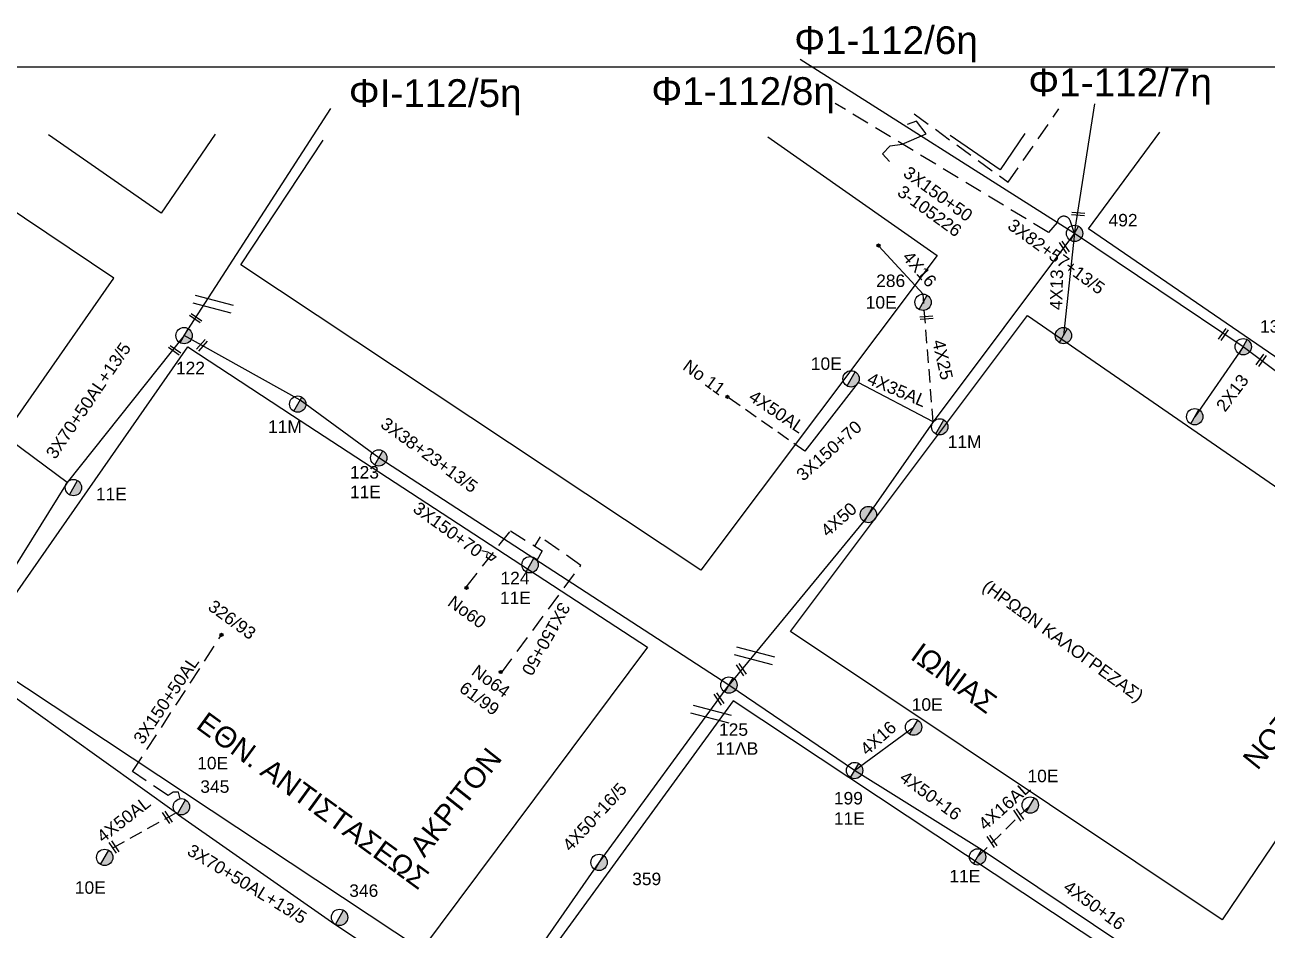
# Model space of a CAD drawing. Header units: millimetres. Extents: x 7453 to 9570, y 777 to 1872.
# Drawn here: x 8317.1 to 8496.5, y 1738 to 1868.7 of the extents above; entities that cross this region are included whole.
import ezdxf

# ---------------------------------------------------------------- set-up
doc = ezdxf.new("R2010")
doc.units = ezdxf.units.MM
doc.linetypes.add('DASHED', pattern=[19.05, 12.7, -6.35])
for name, color, linetype in [('Άγνωστα', 7, 'Continuous'), ('Γυμνά εναέρια ΧΤ (1Φ)   2x16AL', 7, 'Continuous'), ('Γυμνά εναέρια ΧΤ (3Φ)   4x16AL', 7, 'Continuous'), ('Γυμνά εναέρια ΧΤ (3Φ)   4x35AL', 7, 'Continuous'), ('Γυμνά εναέρια ΧΤ (3Φ)   4x50AL', 7, 'Continuous'), ('Γυμνά εναέρια ΧΤ και ΦΟΠ (3Φ)   4x50+16AL', 7, 'Continuous'), ('Εναέρια παροχή ΧΤ 4x16', 7, 'SYN_LINE'), ('Επιγραφές - Σχήματα', 7, 'Continuous'), ('Καλώδια ΧΤ   3x150+50AL', 7, 'DASHED'), ('Καλώδια ΧΤ   3x150+70AL', 7, 'DASHED'), ('Μηχανική τομή', 7, 'Continuous'), ('Στύλος Ξύλινος', 7, 'Continuous'), ('Στύλος Ξύλινος @ 1', 7, 'Continuous'), ('Στύλος ΦΜ', 7, 'Continuous'), ('Στύλος ΦΜ @ 1', 7, 'Continuous'), ('Συνδέσεις', 7, 'Continuous'), ('Τομή', 7, 'Continuous'), ('Υπόβαθρο ΔΕΗ', 7, 'Continuous'), ('Υπόγεια καλώδια Παροχών ΧΤ   4x16AL', 7, 'DASHED'), ('Υπόγεια καλώδια Παροχών ΧΤ   4x25', 7, 'DASHED'), ('Υπόγεια καλώδια Παροχών ΧΤ   4x50AL', 7, 'DASHED')]:
    doc.layers.add(name, color=color, linetype=linetype)
doc.styles.get("Standard").update_dxf_attribs({"font": 'ARIAL.TTF'})
doc.linetypes.add('SYN_LINE', pattern='A,0.5,-0.0001,["/\\/\\/\\/",Standard,S=0.1,R=0,X=0,Y=-0.05],-0.25', length=0.7501)

# ---------------------------------------------------------------- blocks, each defined once
blk = doc.blocks.new('ΥΠΑΡΧΩΝ ΤΣΙΜΕΝΤΕΝΙΟΣ ΣΤΥΛΟΣ')
at = {"layer": 'Στύλος ΦΜ'}
blk.add_hatch(color=7, dxfattribs=at).paths.add_polyline_path([(-1.29, -2.28, 0.574793), (2.62, 0, 0.268822), (1.3, 2.27)])
at = {"layer": 'Στύλος ΦΜ', "color": 7}
blk.add_line((-1.29, -2.28), (1.3, 2.27), dxfattribs=at)
blk.add_circle((0, 0), 2.62, dxfattribs=at)
at = {"layer": 'Στύλος ΦΜ', "flags": 4}
for tag, p in [('ΑΡΙΘΜΟΣ', (-4.68, 8.05)), ('ΤΥΠΟΣ', (-4.91, 3.03))]:
    blk.add_attdef(tag, p, '', height=4, dxfattribs=at)
blk = doc.blocks.new('ΥΠΑΡΧΩΝ ΞΥΛΙΝΟΣ ΣΤΥΛΟΣ')
at = {"layer": 'Στύλος Ξύλινος'}
h = blk.add_hatch(color=7, dxfattribs=at)
h.paths.add_polyline_path([(-2.62, 0, 0.270008), (-1.29, -2.28), (1.3, 2.27, 0.576266)])
h.paths.add_polyline_path([(-1.29, -2.28, 0.574793), (2.62, 0, 0.268822), (1.3, 2.27)])
at = {"layer": 'Στύλος Ξύλινος', "color": 7}
blk.add_line((-1.29, -2.28), (1.3, 2.27), dxfattribs=at)
blk.add_circle((0, 0), 2.62, dxfattribs=at)
at = {"layer": 'Στύλος Ξύλινος', "flags": 4}
for tag, p in [('ΑΡΙΘΜΟΣ', (-4.91, 8.6)), ('ΤΥΠΟΣ', (-4.85, 3.39))]:
    blk.add_attdef(tag, p, '', height=4, dxfattribs=at)
blk = doc.blocks.new('ΤΟΜΗ')
at = {"layer": 'Τομή', "ltscale": 40}
for p, q in [((-5.68, 0), (5.68, 0)), ((5.68, -2.33), (-5.68, -2.33))]:
    blk.add_line(p, q, dxfattribs=at)
blk = doc.blocks.new('ΜΗΧΑΝΙΚΗ ΤΟΜΗ')
at = {"layer": 'Μηχανική τομή', "ltscale": 40}
for p, q in [((-1.89, 0.78), (1.89, 0.78)), ((1.89, 0), (-1.89, 0))]:
    blk.add_line(p, q, dxfattribs=at)
blk = doc.blocks.new('_ΣΥΝΔΕΣΗ')
at = {"layer": 'Συνδέσεις', "linetype": 'SYN_LINE', "ltscale": 40}
blk.add_hatch(color=256, dxfattribs=at).paths.add_polyline_path([(0.5, -0.01, 1), (-0.5, -0.01, 1)])
at = {"layer": 'Συνδέσεις'}
blk.add_circle((0, -0.01), 0.5, dxfattribs=at)

msp = doc.modelspace()

# ---------------------------------------------------------------- linework, layer by layer
at = {"layer": 'Άγνωστα', "color": 2}
msp.add_lwpolyline([(8468.67, 1838.6), (8471.61, 1857.32)], dxfattribs=at)
at = {"layer": 'Άγνωστα', "color": 1}
msp.add_lwpolyline([(8340.06, 1823.84), (8361.27, 1856.61)], dxfattribs=at)
at = {"layer": 'Άγνωστα', "color": 2, "linetype": 'DASHED', "ltscale": 0.2}
msp.add_lwpolyline([(8445.5, 1855.87), (8459.08, 1845.98), (8466.4, 1856.59)], dxfattribs=at)
at = {"layer": 'Άγνωστα', "color": 85}
msp.add_lwpolyline([(8468.67, 1838.61), (8467.07, 1823.85)], dxfattribs=at)
at = {"layer": 'Άγνωστα', "color": 6}
for points in [[(8340.06, 1823.84), (8323.17, 1802.64), (8307.43, 1777.39)], [(8418.76, 1773.39), (8368.19, 1806.19), (8356.81, 1814.52), (8340.06, 1823.84)]]:
    msp.add_lwpolyline(points, dxfattribs=at)
at = {"layer": 'Άγνωστα', "color": 133}
for points in [[(8493.03, 1822.24), (8486.03, 1812.13)], [(8338.95, 1754.9), (8307.43, 1777.39)], [(8338.92, 1754.92), (8339.24, 1754.65), (8361.84, 1738.88), (8383.75, 1724.39)]]:
    msp.add_lwpolyline(points, dxfattribs=at)
at = {"layer": 'Γυμνά εναέρια ΧΤ (1Φ)   2x16AL', "color": 6}
msp.add_lwpolyline([(8323.17, 1802.64), (8299.76, 1820.03)], dxfattribs=at)
at = {"layer": 'Γυμνά εναέρια ΧΤ (3Φ)   4x35AL', "color": 85}
msp.add_lwpolyline([(8448.26, 1811.38), (8437.44, 1817.05)], dxfattribs=at)
at = {"layer": 'Γυμνά εναέρια ΧΤ (3Φ)   4x50AL', "color": 85}
msp.add_lwpolyline([(8468.67, 1838.61), (8448.26, 1811.38), (8438.22, 1797.04), (8418.76, 1773.39)], dxfattribs=at)
at = {"layer": 'Γυμνά εναέρια ΧΤ και ΦΟΠ (3Φ)   4x50+16AL', "color": 133}
msp.add_lwpolyline([(8383.75, 1724.39), (8400, 1747.78), (8418.76, 1773.39)], dxfattribs=at)
at = {"layer": 'Γυμνά εναέρια ΧΤ και ΦΟΠ (3Φ)   4x50+16AL', "color": 27}
msp.add_lwpolyline([(8501.07, 1718.65), (8492.38, 1723.91), (8475.52, 1736.03), (8455.33, 1749.56), (8436.91, 1761.05), (8418.76, 1773.39)], dxfattribs=at)
at = {"layer": 'Εναέρια παροχή ΧΤ 4x16', "color": 85, "ltscale": 15}
msp.add_lwpolyline([(8446.79, 1829.83), (8440.41, 1836.75)], dxfattribs=at)
at = {"layer": 'Εναέρια παροχή ΧΤ 4x16', "color": 27, "ltscale": 15}
msp.add_lwpolyline([(8436.91, 1761.05), (8445.43, 1767.31)], dxfattribs=at)
at = {"layer": 'Επιγραφές - Σχήματα'}
msp.add_lwpolyline([(7491.72, 779.23), (9463.63, 779.23), (9463.63, 1862.62), (7491.72, 1862.62)], close=True, dxfattribs=at)
at = {"layer": 'Επιγραφές - Σχήματα', "ltscale": 20}
msp.add_lwpolyline([(8441.96, 1849), (8440.93, 1850.11), (8442.04, 1851.22), (8443.79, 1851.46), (8447.22, 1852.97), (8445.86, 1854.8), (8444.51, 1854.33)], dxfattribs=at)
at = {"layer": 'Επιγραφές - Σχήματα', "ltscale": 40}
msp.add_lwpolyline([(8383.08, 1792.83), (8383.87, 1792.6), (8385.12, 1791.88), (8384.44, 1791.35), (8383.76, 1791.8), (8383.87, 1792.37)], dxfattribs=at)
at = {"layer": 'Καλώδια ΧΤ   3x150+50AL', "ltscale": 0.2}
msp.add_line((8391.51, 1794.8), (8390.67, 1793.46), dxfattribs=at)
at = {"layer": 'Καλώδια ΧΤ   3x150+50AL', "color": 133, "linetype": 'Continuous'}
msp.add_lwpolyline([(8541.12, 1794.13), (8517.17, 1804.07), (8493.03, 1822.24), (8468.67, 1838.6), (8429.05, 1863.7)], dxfattribs=at)
at = {"layer": 'Καλώδια ΧΤ   3x150+50AL', "color": 85, "ltscale": 0.2}
msp.add_lwpolyline([(8468.67, 1838.6), (8468.03, 1840.44, 0.831028), (8466.18, 1840.16), (8464.92, 1838.73), (8434.09, 1857.36)], format="xyb", dxfattribs=at)
at = {"layer": 'Καλώδια ΧΤ   3x150+50AL', "ltscale": 0.2}
msp.add_lwpolyline([(8385.89, 1775.15), (8397.36, 1790.66), (8391.51, 1794.8)], dxfattribs=at)
at = {"layer": 'Καλώδια ΧΤ   3x150+50AL', "color": 133, "ltscale": 0.2}
msp.add_lwpolyline([(8339.51, 1756.98), (8339.28, 1757.94), (8338.5, 1757.91), (8337.75, 1757.44), (8332.63, 1760.89), (8345.48, 1780.64)], dxfattribs=at)
at = {"layer": 'Καλώδια ΧΤ   3x150+70AL', "color": 85}
msp.add_lwpolyline([(8437.44, 1817.05), (8437.44, 1817.05), (8429.71, 1807.15)], dxfattribs=at)
at = {"layer": 'Καλώδια ΧΤ   3x150+70AL', "ltscale": 0.2}
msp.add_lwpolyline([(8380.83, 1787.54), (8387.19, 1795.64), (8391.77, 1792.77), (8391.03, 1791.37)], dxfattribs=at)
at = {"layer": 'Υπόβαθρο ΔΕΗ'}
for points in [[(8547.52, 1868.2), (8566.67, 1852.42), (8530.48, 1798.32), (8470.69, 1839.24), (8480.97, 1853.21)], [(8290.01, 1828.52), (8314.98, 1810.73), (8329.93, 1832.15), (8297.78, 1853.68)], [(8344.58, 1852.91), (8336.74, 1841.5), (8320.51, 1852.81)], [(8424.37, 1852.54), (8448.82, 1835.41), (8414.71, 1789.97), (8348.24, 1834.06), (8360.15, 1852.08)], [(8461.49, 1853.02), (8457.95, 1847.8), (8450.73, 1852.71)], [(8521.27, 1785.77), (8490.01, 1739.51), (8427.64, 1781.1), (8461.86, 1826.74), (8521.27, 1785.77)], [(8340.61, 1822.23), (8355.71, 1812.32), (8406.99, 1778.86), (8374.36, 1735.14), (8309.71, 1777.93), (8340.61, 1822.23)], [(8426.19, 1698.49), (8459.33, 1696.1), (8482.19, 1729.46), (8419.36, 1771.09), (8386.04, 1725.37), (8426.19, 1698.49)]]:
    msp.add_lwpolyline(points, dxfattribs=at)
at = {"layer": 'Υπόγεια καλώδια Παροχών ΧΤ   4x16AL', "color": 27, "ltscale": 0.15}
msp.add_lwpolyline([(8454.67, 1748.58), (8462.28, 1756.06)], dxfattribs=at)
at = {"layer": 'Υπόγεια καλώδια Παροχών ΧΤ   4x25', "color": 85, "ltscale": 0.15}
msp.add_lwpolyline([(8448.26, 1811.38), (8446.79, 1829.83)], dxfattribs=at)
at = {"layer": 'Υπόγεια καλώδια Παροχών ΧΤ   4x50AL', "color": 85, "ltscale": 0.15}
msp.add_lwpolyline([(8429.71, 1807.15), (8429.71, 1807.15), (8418.54, 1814.99)], dxfattribs=at)
at = {"layer": 'Υπόγεια καλώδια Παροχών ΧΤ   4x50AL', "color": 133, "ltscale": 0.15}
msp.add_lwpolyline([(8338.92, 1754.92), (8329.18, 1749.54)], dxfattribs=at)

# ---------------------------------------------------------------- block references
at = {"layer": 'Μηχανική τομή'}
for p, xscale, yscale, zscale, rotation in [((8469.18, 1841.21), 0.4999999999999387, 0.4999999999999387, 0.4999999999999387, 356.3430177675897), ((8467.02, 1836.48), 0.4999999999998855, 0.4999999999998855, 0.4999999999998855, 303.9918845492143), ((8341.85, 1826.52), 0.5000000000000137, 0.5000000000000137, 0.5000000000000137, 145.5337742049887), ((8447.3, 1826.24), 0.4999999999998718, 0.4999999999998718, 0.4999999999998718, 3.536327629236708), ((8490.01, 1824.11), 0.4999999999997969, 0.4999999999997969, 0.4999999999997969, 234.8841955759578), ((8342.5, 1822.58), 0.4999999999999629, 0.4999999999999629, 0.4999999999999629, 227.6534112967583), ((8338.82, 1821.89), 0.4999999999999669, 0.4999999999999669, 0.4999999999999669, 145.533774204985), ((8495.46, 1820.4), 0.4999999999998602, 0.4999999999998602, 0.4999999999998602, 234.8841955759475), ((8420.4, 1775.52), 0.4999999999998855, 0.4999999999998855, 0.4999999999998855, 303.9918845492143), ((8417.17, 1771.28), 0.4999999999998855, 0.4999999999998855, 0.4999999999998855, 303.9918845492143), ((8337.49, 1754.18), 0.4999999999998855, 0.4999999999998855, 0.4999999999998855, 303.9918845492143), ((8460.45, 1754.52), 0.4999999999998855, 0.4999999999998855, 0.4999999999998855, 303.9918845492143), ((8456.58, 1750.72), 0.4999999999998855, 0.4999999999998855, 0.4999999999998855, 303.9918845492143), ((8329.79, 1749.89), 0.4999999999998855, 0.4999999999998855, 0.4999999999998855, 303.9918845492143)]:
    msp.add_blockref('ΜΗΧΑΝΙΚΗ ΤΟΜΗ', p, dxfattribs=dict(at, xscale=xscale, yscale=yscale, zscale=zscale, rotation=rotation))
at = {"layer": 'Στύλος Ξύλινος @ 1', "ltscale": 40, "xscale": 0.4499999999998181, "yscale": 0.4499999999998181, "zscale": 0.4499999999998181}
for p in [(8467.07, 1823.85), (8438.9, 1798.01)]:
    msp.add_blockref('ΥΠΑΡΧΩΝ ΞΥΛΙΝΟΣ ΣΤΥΛΟΣ', p, dxfattribs=at)
at = {"layer": 'Στύλος ΦΜ @ 1', "ltscale": 40}
ref = msp.add_blockref('ΥΠΑΡΧΩΝ ΤΣΙΜΕΝΤΕΝΙΟΣ ΣΤΥΛΟΣ', (8468.67, 1838.6), dxfattribs=dict(at, xscale=0.4499999999998181, yscale=0.4499999999998181, zscale=0.4499999999998181))
ref.add_attrib('ΑΡΙΘΜΟΣ', '492', (8473.58, 1839.61), dxfattribs={"layer": 'Στύλος ΦΜ', "height": 1.8, "flags": 4})
ref = msp.add_blockref('ΥΠΑΡΧΩΝ ΤΣΙΜΕΝΤΕΝΙΟΣ ΣΤΥΛΟΣ', (8446.79, 1828.66), dxfattribs=dict(at, xscale=0.4499999999998181, yscale=0.4499999999998181, zscale=0.4499999999998181))
ref.add_attrib('ΤΥΠΟΣ', '10Ε', (8438.51, 1827.74), dxfattribs={"layer": 'Στύλος ΦΜ', "height": 1.8, "flags": 4})
ref.add_attrib('ΑΡΙΘΜΟΣ', '286', (8440.02, 1830.86), dxfattribs={"layer": 'Στύλος ΦΜ', "height": 1.8, "flags": 4})
ref = msp.add_blockref('ΥΠΑΡΧΩΝ ΤΣΙΜΕΝΤΕΝΙΟΣ ΣΤΥΛΟΣ', (8340.06, 1823.84), dxfattribs=dict(at, xscale=0.4499999999998181, yscale=0.4499999999998181, zscale=0.4499999999998181))
ref.add_attrib('ΑΡΙΘΜΟΣ', '122', (8338.89, 1818.27), dxfattribs={"layer": 'Στύλος ΦΜ', "height": 1.8, "flags": 4})
ref = msp.add_blockref('ΥΠΑΡΧΩΝ ΤΣΙΜΕΝΤΕΝΙΟΣ ΣΤΥΛΟΣ', (8493.03, 1822.24), dxfattribs=dict(at, xscale=0.4499999999998181, yscale=0.4499999999998181, zscale=0.4499999999998181))
ref.add_attrib('ΑΡΙΘΜΟΣ', '130', (8495.46, 1824.27), dxfattribs={"layer": 'Στύλος ΦΜ', "height": 1.8, "flags": 4})
ref = msp.add_blockref('ΥΠΑΡΧΩΝ ΤΣΙΜΕΝΤΕΝΙΟΣ ΣΤΥΛΟΣ', (8436.4, 1817.6), dxfattribs=dict(at, xscale=0.4499999999998181, yscale=0.4499999999998181, zscale=0.4499999999998181))
ref.add_attrib('ΤΥΠΟΣ', '10Ε', (8430.58, 1818.89), dxfattribs={"layer": 'Στύλος ΦΜ', "height": 1.8, "flags": 4})
ref = msp.add_blockref('ΥΠΑΡΧΩΝ ΤΣΙΜΕΝΤΕΝΙΟΣ ΣΤΥΛΟΣ', (8356.48, 1813.95), dxfattribs=dict(at, xscale=0.4499999999998181, yscale=0.4499999999998181, zscale=0.4499999999998181))
ref.add_attrib('ΤΥΠΟΣ', '11Μ', (8352.19, 1809.8), dxfattribs={"layer": 'Στύλος ΦΜ', "height": 1.8, "flags": 4})
at = {"layer": 'Στύλος ΦΜ @ 1', "ltscale": 40, "xscale": 0.4499999999998181, "yscale": 0.4499999999998181, "zscale": 0.4499999999998181}
msp.add_blockref('ΥΠΑΡΧΩΝ ΤΣΙΜΕΝΤΕΝΙΟΣ ΣΤΥΛΟΣ', (8486.03, 1812.13), dxfattribs=at)
at = {"layer": 'Στύλος ΦΜ @ 1', "ltscale": 40}
ref = msp.add_blockref('ΥΠΑΡΧΩΝ ΤΣΙΜΕΝΤΕΝΙΟΣ ΣΤΥΛΟΣ', (8449.2, 1810.67), dxfattribs=dict(at, xscale=0.4499999999998181, yscale=0.4499999999998181, zscale=0.4499999999998181))
ref.add_attrib('ΤΥΠΟΣ', '11Μ', (8450.35, 1807.62), dxfattribs={"layer": 'Στύλος ΦΜ', "height": 1.8, "flags": 4})
ref = msp.add_blockref('ΥΠΑΡΧΩΝ ΤΣΙΜΕΝΤΕΝΙΟΣ ΣΤΥΛΟΣ', (8368.19, 1806.19), dxfattribs=dict(at, xscale=0.4499999999998181, yscale=0.4499999999998181, zscale=0.4499999999998181))
ref.add_attrib('ΤΥΠΟΣ', '11Ε', (8364.02, 1800.37), dxfattribs={"layer": 'Στύλος ΦΜ', "height": 1.8, "flags": 4})
ref.add_attrib('ΑΡΙΘΜΟΣ', '123', (8364.02, 1803.21), dxfattribs={"layer": 'Στύλος ΦΜ', "height": 1.8, "flags": 4})
ref = msp.add_blockref('ΥΠΑΡΧΩΝ ΤΣΙΜΕΝΤΕΝΙΟΣ ΣΤΥΛΟΣ', (8324.09, 1801.9), dxfattribs=dict(at, xscale=0.4499999999998181, yscale=0.4499999999998181, zscale=0.4499999999998181))
ref.add_attrib('ΤΥΠΟΣ', '11Ε', (8327.33, 1800.07), dxfattribs={"layer": 'Στύλος ΦΜ', "height": 1.8, "flags": 4})
ref = msp.add_blockref('ΥΠΑΡΧΩΝ ΤΣΙΜΕΝΤΕΝΙΟΣ ΣΤΥΛΟΣ', (8390.03, 1790.76), dxfattribs=dict(at, xscale=0.4499999999998181, yscale=0.4499999999998181, zscale=0.4499999999998181))
ref.add_attrib('ΤΥΠΟΣ', '11Ε', (8385.68, 1785.07), dxfattribs={"layer": 'Στύλος ΦΜ', "height": 1.8, "flags": 4})
ref.add_attrib('ΑΡΙΘΜΟΣ', '124', (8385.76, 1787.94), dxfattribs={"layer": 'Στύλος ΦΜ', "height": 1.8, "flags": 4})
ref = msp.add_blockref('ΥΠΑΡΧΩΝ ΤΣΙΜΕΝΤΕΝΙΟΣ ΣΤΥΛΟΣ', (8418.76, 1773.39), dxfattribs=dict(at, xscale=0.4499999999998181, yscale=0.4499999999998181, zscale=0.4499999999998181))
ref.add_attrib('ΤΥΠΟΣ', '11ΛΒ', (8416.84, 1763.33), dxfattribs={"layer": 'Στύλος ΦΜ', "height": 1.8, "flags": 4})
ref.add_attrib('ΑΡΙΘΜΟΣ', '125', (8417.32, 1766.06), dxfattribs={"layer": 'Στύλος ΦΜ', "height": 1.8, "flags": 4})
ref = msp.add_blockref('ΥΠΑΡΧΩΝ ΤΣΙΜΕΝΤΕΝΙΟΣ ΣΤΥΛΟΣ', (8445.43, 1767.31), dxfattribs=dict(at, xscale=0.4499999999998181, yscale=0.4499999999998181, zscale=0.4499999999998181))
ref.add_attrib('ΤΥΠΟΣ', '10Ε', (8445.15, 1769.68), dxfattribs={"layer": 'Στύλος ΦΜ', "height": 1.8, "flags": 4})
ref = msp.add_blockref('ΥΠΑΡΧΩΝ ΤΣΙΜΕΝΤΕΝΙΟΣ ΣΤΥΛΟΣ', (8339.68, 1755.81), dxfattribs=dict(at, xscale=0.4499999999998181, yscale=0.4499999999998181, zscale=0.4499999999998181))
ref.add_attrib('ΤΥΠΟΣ', '10Ε', (8341.96, 1761.22), dxfattribs={"layer": 'Στύλος ΦΜ', "height": 1.8, "flags": 4})
ref.add_attrib('ΑΡΙΘΜΟΣ', '345', (8342.41, 1757.83), dxfattribs={"layer": 'Στύλος ΦΜ', "height": 1.8, "flags": 4})
ref = msp.add_blockref('ΥΠΑΡΧΩΝ ΤΣΙΜΕΝΤΕΝΙΟΣ ΣΤΥΛΟΣ', (8436.91, 1761.05), dxfattribs=dict(at, xscale=0.4499999999998181, yscale=0.4499999999998181, zscale=0.4499999999998181))
ref.add_attrib('ΤΥΠΟΣ', '11Ε', (8433.91, 1753.22), dxfattribs={"layer": 'Στύλος ΦΜ', "height": 1.8, "flags": 4})
ref.add_attrib('ΑΡΙΘΜΟΣ', '199', (8433.91, 1756.15), dxfattribs={"layer": 'Στύλος ΦΜ', "height": 1.8, "flags": 4})
ref = msp.add_blockref('ΥΠΑΡΧΩΝ ΤΣΙΜΕΝΤΕΝΙΟΣ ΣΤΥΛΟΣ', (8462.28, 1756.06), dxfattribs=dict(at, xscale=0.4499999999998181, yscale=0.4499999999998181, zscale=0.4499999999998181))
ref.add_attrib('ΤΥΠΟΣ', '10Ε', (8461.87, 1759.36), dxfattribs={"layer": 'Στύλος ΦΜ', "height": 1.8, "flags": 4})
ref = msp.add_blockref('ΥΠΑΡΧΩΝ ΤΣΙΜΕΝΤΕΝΙΟΣ ΣΤΥΛΟΣ', (8328.6, 1748.51), dxfattribs=dict(at, xscale=0.4499999999998181, yscale=0.4499999999998181, zscale=0.4499999999998181))
ref.add_attrib('ΤΥΠΟΣ', '10Ε', (8324.29, 1743.25), dxfattribs={"layer": 'Στύλος ΦΜ', "height": 1.8, "flags": 4})
ref = msp.add_blockref('ΥΠΑΡΧΩΝ ΤΣΙΜΕΝΤΕΝΙΟΣ ΣΤΥΛΟΣ', (8454.67, 1748.58), dxfattribs=dict(at, xscale=0.4499999999998181, yscale=0.4499999999998181, zscale=0.4499999999998181))
ref.add_attrib('ΤΥΠΟΣ', '11Ε', (8450.59, 1744.9), dxfattribs={"layer": 'Στύλος ΦΜ', "height": 1.8, "flags": 4})
ref = msp.add_blockref('ΥΠΑΡΧΩΝ ΤΣΙΜΕΝΤΕΝΙΟΣ ΣΤΥΛΟΣ', (8400, 1747.78), dxfattribs=dict(at, xscale=0.4499999999998181, yscale=0.4499999999998181, zscale=0.4499999999998181))
ref.add_attrib('ΑΡΙΘΜΟΣ', '359', (8404.78, 1744.5), dxfattribs={"layer": 'Στύλος ΦΜ', "height": 1.8, "flags": 4})
ref = msp.add_blockref('ΥΠΑΡΧΩΝ ΤΣΙΜΕΝΤΕΝΙΟΣ ΣΤΥΛΟΣ', (8362.52, 1739.84), dxfattribs=dict(at, xscale=0.4499999999998181, yscale=0.4499999999998181, zscale=0.4499999999998181))
ref.add_attrib('ΑΡΙΘΜΟΣ', '346', (8363.92, 1742.81), dxfattribs={"layer": 'Στύλος ΦΜ', "height": 1.8, "flags": 4})
at = {"layer": 'Συνδέσεις', "xscale": 0.4499999999998181, "yscale": 0.4499999999998181, "zscale": 0.4499999999998181}
for p in [(8440.36, 1836.85), (8418.54, 1815), (8380.85, 1787.43), (8345.47, 1780.64), (8385.79, 1775.29)]:
    msp.add_blockref('_ΣΥΝΔΕΣΗ', p, dxfattribs=at)
at = {"layer": 'Τομή'}
for p, xscale, yscale, zscale, rotation in [((8344.13, 1827.82), 0.4999999999998507, 0.4999999999998507, 0.4999999999998507, 165.2869288548151), ((8422.3, 1777.05), 0.4999999999999607, 0.4999999999999607, 0.4999999999999607, 165.2869288548184), ((8416.02, 1768.63), 0.4999999999998507, 0.4999999999998507, 0.4999999999998507, 165.2869288548151)]:
    msp.add_blockref('ΤΟΜΗ', p, dxfattribs=dict(at, xscale=xscale, yscale=yscale, zscale=zscale, rotation=rotation))

# ---------------------------------------------------------------- texts
at = {"layer": 'Άγνωστα', "char_height": 1.8, "attachment_point": 1}
for s, insert, width, rotation in [('3X82+57+13/5', (8459.91, 1840.84), 15.3785, 323.9752), ('4X13', (8465.09, 1827.55), 11.8763, 88.6765), ('3X70+50AL+13/5', (8319.98, 1806.89), 11.8763, 55.7159), ('2X13', (8488.97, 1813.78), 11.8763, 53.0262), ('3X38+23+13/5', (8369.35, 1812.19), 11.8763, 323.9752), ('3X70+50AL+13/5', (8341.29, 1750.54), 16.2172, 328.6097)]:
    msp.add_mtext(s, dxfattribs=dict(at, insert=insert, width=width, rotation=rotation))
at = {"layer": 'Γυμνά εναέρια ΧΤ (3Φ)   4x16AL', "insert": (8437.51, 1764.46), "char_height": 1.8, "width": 11.8763, "attachment_point": 1, "rotation": 41.5686}
msp.add_mtext('4X16', dxfattribs=at)
at = {"layer": 'Γυμνά εναέρια ΧΤ (3Φ)   4x35AL', "insert": (8439.27, 1818.61), "char_height": 1.8, "width": 11.8763, "attachment_point": 1, "rotation": 337.052}
msp.add_mtext('4X35AL', dxfattribs=at)
at = {"layer": 'Γυμνά εναέρια ΧΤ (3Φ)   4x50AL', "insert": (8431.82, 1796.02), "char_height": 1.8, "width": 11.8763, "attachment_point": 1, "rotation": 41.5686}
msp.add_mtext('4X50', dxfattribs=at)
at = {"layer": 'Γυμνά εναέρια ΧΤ και ΦΟΠ (3Φ)   4x50+16AL', "char_height": 1.8, "attachment_point": 1}
for s, insert, width, rotation in [('4X50+16', (8444.32, 1761.15), 11.8763, 323.9752), ('4X50+16/5', (8394.55, 1750.47), 16.2172, 47.4126), ('4X50+16', (8467.96, 1745.31), 11.8763, 323.9752)]:
    msp.add_mtext(s, dxfattribs=dict(at, insert=insert, width=width, rotation=rotation))
at = {"layer": 'Εναέρια παροχή ΧΤ 4x16', "insert": (8445.06, 1836.27), "char_height": 1.8, "width": 11.8763, "attachment_point": 1, "rotation": 310.9183}
msp.add_mtext('4X16', dxfattribs=at)
at = {"layer": 'Επιγραφές - Σχήματα', "char_height": 4, "width": 36.4294, "attachment_point": 1}
for s, insert in [('Φ1-112/6η', (8428.19, 1868.5)), ('Φ1-112/7η', (8461.99, 1862.41)), ('ΦI-112/5η', (8363.86, 1860.86)), ('Φ1-112/8η', (8407.55, 1861.15))]:
    msp.add_mtext(s, dxfattribs=dict(at, insert=insert))
at = {"layer": 'Επιγραφές - Σχήματα', "attachment_point": 1}
for s, insert, char_height, width, rotation in [('3-105226', (8443.98, 1845.68), 1.8, 11.8763, 323.9752), ('No 11', (8413, 1820.52), 1.8, 11.8763, 323.9752), ('{\\C1;(ΗΡΩΩΝ ΚΑΛΟΓΡΕΖΑΣ)}', (8456.25, 1788.71), 1.8, 44.5606, 323.9752), ('326/93', (8344.43, 1785.82), 1.8, 11.8763, 323.9752), ('No60', (8379.04, 1786.44), 1.8, 11.8763, 323.9752), ('ΙΩΝΙΑΣ', (8446.55, 1779.69), 3, 11.8763, 323.9752), ('No64\\P61/99', (8382.48, 1776.46), 1.8, 11.8763, 323.9752), ('NOTAPA', (8492.75, 1762.84), 3, 11.8763, 51.0418), ('EΘΝ. ANTIΣTAΣEΩΣ', (8343.39, 1769.69), 3, 60.0742, 323.9752), ('AKPITON', (8372.4, 1750.2), 3, 11.8763, 51.7287)]:
    msp.add_mtext(s, dxfattribs=dict(at, insert=insert, char_height=char_height, width=width, rotation=rotation))
at = {"layer": 'Καλώδια ΧΤ   3x150+50AL', "char_height": 1.8, "width": 11.8763, "attachment_point": 1}
for s, insert, rotation in [('3X150+50', (8444.83, 1848.43), 323.9752), ('3X150+50', (8395.94, 1784.64), 240.791), ('3X150+50AL', (8332.61, 1765.71), 55.6914)]:
    msp.add_mtext(s, dxfattribs=dict(at, insert=insert, rotation=rotation))
at = {"layer": 'Καλώδια ΧΤ   3x150+70AL', "char_height": 1.8, "width": 11.8763, "attachment_point": 1}
for insert, rotation in [((8428.29, 1804.08), 41.5686), ((8374.03, 1799.98), 323.9752)]:
    msp.add_mtext('3X150+70', dxfattribs=dict(at, insert=insert, rotation=rotation))
at = {"layer": 'Υπόγεια καλώδια Παροχών ΧΤ   4x16AL', "insert": (8454.58, 1753.65), "char_height": 1.8, "width": 11.8763, "attachment_point": 1, "rotation": 41.5686}
msp.add_mtext('4X16AL', dxfattribs=at)
at = {"layer": 'Υπόγεια καλώδια Παροχών ΧΤ   4x25', "insert": (8449.88, 1823.43), "char_height": 1.8, "width": 11.8763, "attachment_point": 1, "rotation": 282.5246}
msp.add_mtext('4X25', dxfattribs=at)
at = {"layer": 'Υπόγεια καλώδια Παροχών ΧΤ   4x50AL', "char_height": 1.8, "attachment_point": 1}
for insert, width, rotation in [((8422.47, 1816.11), 11.8763, 326.1683), ((8327.25, 1751.96), 16.2172, 37.9517)]:
    msp.add_mtext('4X50AL', dxfattribs=dict(at, insert=insert, width=width, rotation=rotation))

doc.saveas('drawing.dxf')
